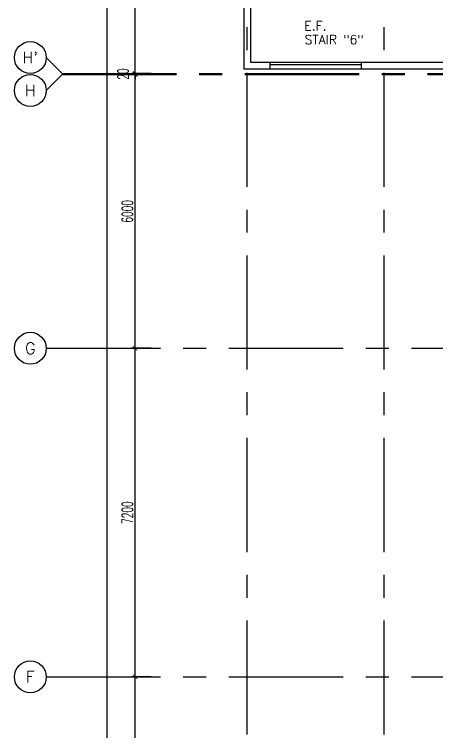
# Model space of a CAD drawing. Extents: x 275967.8 to 276060, y 57291.9 to 57371.4.
# Drawn here: x 275967.84 to 275977.08, y 57311.96 to 57327.68 of the extents above; entities that cross this region are included whole.
import ezdxf
from ezdxf.enums import TextEntityAlignment as Align

# ---------------------------------------------------------------- set-up
doc = ezdxf.new("R2010")
doc.units = 0
doc.header["$MEASUREMENT"] = 0
doc.header["$PDMODE"] = 34
doc.linetypes.add('CENTERX2', pattern=[4, 2.5, -0.5, 0.5, -0.5])
doc.layers.get('0').update_dxf_attribs({"color": 11, "linetype": 'CONTINUOUS'})
doc.layers.get('DEFPOINTS').update_dxf_attribs({"color": 11, "linetype": 'CONTINUOUS'})
for name, color, linetype in [('AX-CR', 11, 'CONTINUOUS'), ('AX-DIM', 11, 'CONTINUOUS'), ('AX-TXT', 11, 'CONTINUOUS'), ('AXES', 11, 'CENTERX2'), ('RM-NAME', 11, 'CONTINUOUS'), ('ROOF', 11, 'CONTINUOUS'), ('WALL', 11, 'CONTINUOUS'), ('WIN', 11, 'CONTINUOUS')]:
    doc.layers.add(name, color=color, linetype=linetype)
doc.styles.add('ROMANS', font='ROMANS.shx', dxfattribs={"width": 0.6})
doc.dimstyles.new('STANDARD in', dxfattribs={"dimtxt": 0.24, "dimasz": 0.1, "dimexe": 0.07, "dimexo": 0.05, "dimgap": 0.05, "dimtad": 1, "dimdec": 0, "dimlfac": 1000, "dimzin": 0, "dimdsep": 46, "dimtxsty": 'ROMANS', "dimblk": 'ARCHTICK', "dimcen": 0.05, "dimdle": 0.05, "dimclrd": 7, "dimclre": 7, "dimclrt": 2, "dimadec": 0, "dimazin": 0, "dimtfac": 1, "dimtdec": 0, "dimtmove": 2, "dimatfit": 3, "dimldrblk": 'ARCHTICK', "dimfxl": 0, "dimtolj": 1, "dimtzin": 0, "dimarcsym": 0})

# ---------------------------------------------------------------- blocks, each defined once
blk = doc.blocks.new('AXL')
at = {"layer": 'AX-CR'}
blk.add_circle((-350, 0), 350, dxfattribs=at)
at = {"layer": 'AX-TXT', "style": 'ROMANS'}
blk.add_attdef('AX', text='', height=250, dxfattribs=at).set_placement((-350, 0), align=Align.MIDDLE)
blk = doc.blocks.new('_ARCHTICK')
at = {"color": 0, "linetype": 'ByBlock', "const_width": 0.15}
blk.add_lwpolyline([(-0.5, -0.5), (0.5, 0.5)], dxfattribs=at)
blk = doc.blocks.new('*D167')
at = {"layer": 'AX-DIM', "color": 7, "lineweight": -2, "ltscale": 0.3}
for p, q in [((275969.869, 57298.463), (275969.869, 57357.883)), ((275977.99, 57357.833), (275969.799, 57357.833)), ((275978.669, 57298.513), (275969.799, 57298.513))]:
    blk.add_line(p, q, dxfattribs=at)
at = {"layer": 'DEFPOINTS', "color": 0, "ltscale": 0.3}
for p in [(275969.869, 57357.833), (275978.04, 57357.833), (275978.719, 57298.513)]:
    blk.add_point(p, dxfattribs=at)
at = {"layer": 'AX-DIM', "color": 7, "lineweight": -2, "ltscale": 0.3, "xscale": 0.1, "yscale": 0.1, "zscale": 0.1}
for p, rotation in [((275969.869, 57357.833), 90), ((275969.869, 57298.513), 270)]:
    blk.add_blockref('_ARCHTICK', p, dxfattribs=dict(at, rotation=rotation))
at = {"layer": 'AX-DIM', "color": 2, "ltscale": 0.3, "insert": (275969.699, 57328.173), "char_height": 0.24, "attachment_point": 5, "rotation": 90, "style": 'ROMANS'}
blk.add_mtext('\\A1;59320', dxfattribs=at)
blk = doc.blocks.new('*D160')
at = {"layer": 'AX-DIM', "color": 7, "lineweight": -2, "ltscale": 0.3}
for p, q in [((275970.48, 57326.333), (275970.48, 57330.033)), ((275970.83, 57329.983), (275970.41, 57329.983)), ((275970.83, 57326.383), (275970.41, 57326.383))]:
    blk.add_line(p, q, dxfattribs=at)
at = {"layer": 'DEFPOINTS', "color": 0, "ltscale": 0.3}
for p in [(275970.48, 57329.983), (275970.88, 57329.983), (275970.88, 57326.383)]:
    blk.add_point(p, dxfattribs=at)
at = {"layer": 'AX-DIM', "color": 7, "lineweight": -2, "ltscale": 0.3, "xscale": 0.1, "yscale": 0.1, "zscale": 0.1}
for p, rotation in [((275970.48, 57329.983), 90), ((275970.48, 57326.383), 270)]:
    blk.add_blockref('_ARCHTICK', p, dxfattribs=dict(at, rotation=rotation))
at = {"layer": 'AX-DIM', "color": 2, "ltscale": 0.3, "insert": (275970.31, 57328.183), "char_height": 0.24, "attachment_point": 5, "rotation": 90, "style": 'ROMANS'}
blk.add_mtext('\\A1;3600', dxfattribs=at)
blk = doc.blocks.new('*D159')
at = {"layer": 'AX-DIM', "color": 7, "lineweight": -2, "ltscale": 0.3}
for p, q in [((275970.48, 57326.383), (275970.48, 57326.483)), ((275970.83, 57326.383), (275970.41, 57326.383)), ((275970.83, 57326.363), (275970.41, 57326.363)), ((275970.48, 57326.363), (275970.48, 57326.383)), ((275970.48, 57326.363), (275970.48, 57326.263))]:
    blk.add_line(p, q, dxfattribs=at)
at = {"layer": 'DEFPOINTS', "color": 0, "ltscale": 0.3}
for p in [(275970.48, 57326.383), (275970.88, 57326.383), (275970.88, 57326.363)]:
    blk.add_point(p, dxfattribs=at)
at = {"layer": 'AX-DIM', "color": 7, "lineweight": -2, "ltscale": 0.3, "xscale": 0.1, "yscale": 0.1, "zscale": 0.1}
for p, rotation in [((275970.48, 57326.383), 270), ((275970.48, 57326.363), 90)]:
    blk.add_blockref('_ARCHTICK', p, dxfattribs=dict(at, rotation=rotation))
at = {"layer": 'AX-DIM', "color": 2, "ltscale": 0.3, "insert": (275970.215, 57326.373), "char_height": 0.24, "attachment_point": 5, "rotation": 90, "style": 'ROMANS'}
blk.add_mtext('\\A1;20', dxfattribs=at)
blk = doc.blocks.new('*D158')
at = {"layer": 'AX-DIM', "color": 7, "lineweight": -2, "ltscale": 0.3}
for p, q in [((275970.48, 57320.313), (275970.48, 57326.413)), ((275970.83, 57326.363), (275970.41, 57326.363)), ((275970.83, 57320.363), (275970.41, 57320.363))]:
    blk.add_line(p, q, dxfattribs=at)
at = {"layer": 'DEFPOINTS', "color": 0, "ltscale": 0.3}
for p in [(275970.48, 57326.363), (275970.88, 57326.363), (275970.88, 57320.363)]:
    blk.add_point(p, dxfattribs=at)
at = {"layer": 'AX-DIM', "color": 7, "lineweight": -2, "ltscale": 0.3, "xscale": 0.1, "yscale": 0.1, "zscale": 0.1}
for p, rotation in [((275970.48, 57326.363), 90), ((275970.48, 57320.363), 270)]:
    blk.add_blockref('_ARCHTICK', p, dxfattribs=dict(at, rotation=rotation))
at = {"layer": 'AX-DIM', "color": 2, "ltscale": 0.3, "insert": (275970.31, 57323.363), "char_height": 0.24, "attachment_point": 5, "rotation": 90, "style": 'ROMANS'}
blk.add_mtext('\\A1;6000', dxfattribs=at)
blk = doc.blocks.new('*D157')
at = {"layer": 'AX-DIM', "color": 7, "lineweight": -2, "ltscale": 0.3}
for p, q in [((275970.83, 57320.363), (275970.41, 57320.363)), ((275970.48, 57313.113), (275970.48, 57320.413)), ((275970.83, 57313.163), (275970.41, 57313.163))]:
    blk.add_line(p, q, dxfattribs=at)
at = {"layer": 'DEFPOINTS', "color": 0, "ltscale": 0.3}
for p in [(275970.48, 57320.363), (275970.88, 57320.363), (275970.88, 57313.163)]:
    blk.add_point(p, dxfattribs=at)
at = {"layer": 'AX-DIM', "color": 7, "lineweight": -2, "ltscale": 0.3, "xscale": 0.1, "yscale": 0.1, "zscale": 0.1}
for p, rotation in [((275970.48, 57320.363), 90), ((275970.48, 57313.163), 270)]:
    blk.add_blockref('_ARCHTICK', p, dxfattribs=dict(at, rotation=rotation))
at = {"layer": 'AX-DIM', "color": 2, "ltscale": 0.3, "insert": (275970.31, 57316.763), "char_height": 0.24, "attachment_point": 5, "rotation": 90, "style": 'ROMANS'}
blk.add_mtext('\\A1;7200', dxfattribs=at)
blk = doc.blocks.new('*D156')
at = {"layer": 'AX-DIM', "color": 7, "lineweight": -2, "ltscale": 0.3}
for p, q in [((275970.48, 57309.513), (275970.48, 57313.213)), ((275970.83, 57313.163), (275970.41, 57313.163)), ((275970.83, 57309.563), (275970.41, 57309.563))]:
    blk.add_line(p, q, dxfattribs=at)
at = {"layer": 'DEFPOINTS', "color": 0, "ltscale": 0.3}
for p in [(275970.48, 57313.163), (275970.88, 57313.163), (275970.88, 57309.563)]:
    blk.add_point(p, dxfattribs=at)
at = {"layer": 'AX-DIM', "color": 7, "lineweight": -2, "ltscale": 0.3, "xscale": 0.1, "yscale": 0.1, "zscale": 0.1}
for p, rotation in [((275970.48, 57313.163), 90), ((275970.48, 57309.563), 270)]:
    blk.add_blockref('_ARCHTICK', p, dxfattribs=dict(at, rotation=rotation))
at = {"layer": 'AX-DIM', "color": 2, "ltscale": 0.3, "insert": (275970.31, 57311.363), "char_height": 0.24, "attachment_point": 5, "rotation": 90, "style": 'ROMANS'}
blk.add_mtext('\\A1;3600', dxfattribs=at)

msp = doc.modelspace()

# ---------------------------------------------------------------- linework, layer by layer
at = {"layer": 'AXES'}
for p, q in [((275972.9355, 57291.8986), (275972.9355, 57370.7113)), ((275975.9355, 57291.8986), (275975.9355, 57370.7113)), ((275968.8855, 57326.3829), (275968.5355, 57326.7329)), ((275968.8855, 57326.3629), (275968.5355, 57326.0129)), ((275968.8855, 57326.3829), (276041.9755, 57326.3829)), ((275968.8855, 57326.3629), (276041.9755, 57326.3629)), ((275968.5355, 57320.3629), (276036.5755, 57320.3629)), ((275968.5355, 57313.1629), (276036.5755, 57313.1629))]:
    msp.add_line(p, q, dxfattribs=at)
at = {"layer": 'ROOF'}
for p, q in [((275975.4355, 57326.6329), (275978.0855, 57326.6329)), ((275972.8605, 57326.4829), (275978.0855, 57326.4829))]:
    msp.add_line(p, q, dxfattribs=at)
at = {"layer": 'WALL'}
for p, q in [((275972.8605, 57332.2585), (275972.8605, 57326.4829)), ((275973.0105, 57332.2585), (275973.0105, 57326.6329)), ((275973.0105, 57326.6329), (275973.4355, 57326.6329)), ((275973.4355, 57326.4829), (275973.4355, 57326.6329)), ((275975.4355, 57326.4829), (275975.4355, 57326.6329)), ((275972.8605, 57326.4829), (275973.4355, 57326.4829)), ((275975.4355, 57326.4829), (275976.0105, 57326.4829))]:
    msp.add_line(p, q, dxfattribs=at)
at = {"layer": 'WIN'}
for p, q in [((275973.4355, 57326.6329), (275975.4355, 57326.6329)), ((275973.4355, 57326.5829), (275975.4355, 57326.5829)), ((275973.4355, 57326.4829), (275975.4355, 57326.4829))]:
    msp.add_line(p, q, dxfattribs=at)

# ---------------------------------------------------------------- block references
at = {"layer": 'AXES', "xscale": 0.001, "yscale": 0.001, "zscale": 0.001}
for p, values in [((275968.5355, 57326.7329), {'AX': "H'"}), ((275968.5355, 57326.0129), {'AX': 'H'}), ((275968.5355, 57320.3629), {'AX': 'G'}), ((275968.5355, 57313.1629), {'AX': 'F'})]:
    msp.add_blockref('AXL', p, dxfattribs=at).add_auto_attribs(values)

# ---------------------------------------------------------------- texts
at = {"layer": 'RM-NAME', "style": 'ROMANS'}
for s, p in [('E.F.', (275974.4299, 57327.4277)), ('STAIR "6"', (275974.8389, 57327.1277))]:
    msp.add_text(s, height=0.2, dxfattribs=at).set_placement(p, align=Align.MIDDLE)

# ---------------------------------------------------------------- dimensions: what is measured, and where the dimension line sits
at = {"layer": 'AX-DIM'}
for base, p1, p2, picture, middle in [((275969.8688, 57357.8329), (275978.7188, 57298.5129), (275978.0403, 57357.8329), '*D167', (275969.6988, 57328.1729)), ((275970.4803, 57329.9829), (275970.8803, 57326.3829), (275970.8803, 57329.9829), '*D160', (275970.3103, 57328.1829)), ((275970.4803, 57326.3829), (275970.8803, 57326.3629), (275970.8803, 57326.3829), '*D159', (275970.2153, 57326.3729)), ((275970.4803, 57326.3629), (275970.8803, 57320.3629), (275970.8803, 57326.3629), '*D158', (275970.3103, 57323.3629)), ((275970.4803, 57320.3629), (275970.8803, 57313.1629), (275970.8803, 57320.3629), '*D157', (275970.3103, 57316.7629)), ((275970.4803, 57313.1629), (275970.8803, 57309.5629), (275970.8803, 57313.1629), '*D156', (275970.3103, 57311.3629))]:
    dim = msp.add_linear_dim(base=base, p1=p1, p2=p2, angle=90, dimstyle='STANDARD in', dxfattribs=at)
    dim.commit()
    dim.dimension.update_dxf_attribs({"geometry": picture, "text_midpoint": middle})

doc.saveas('drawing.dxf')
